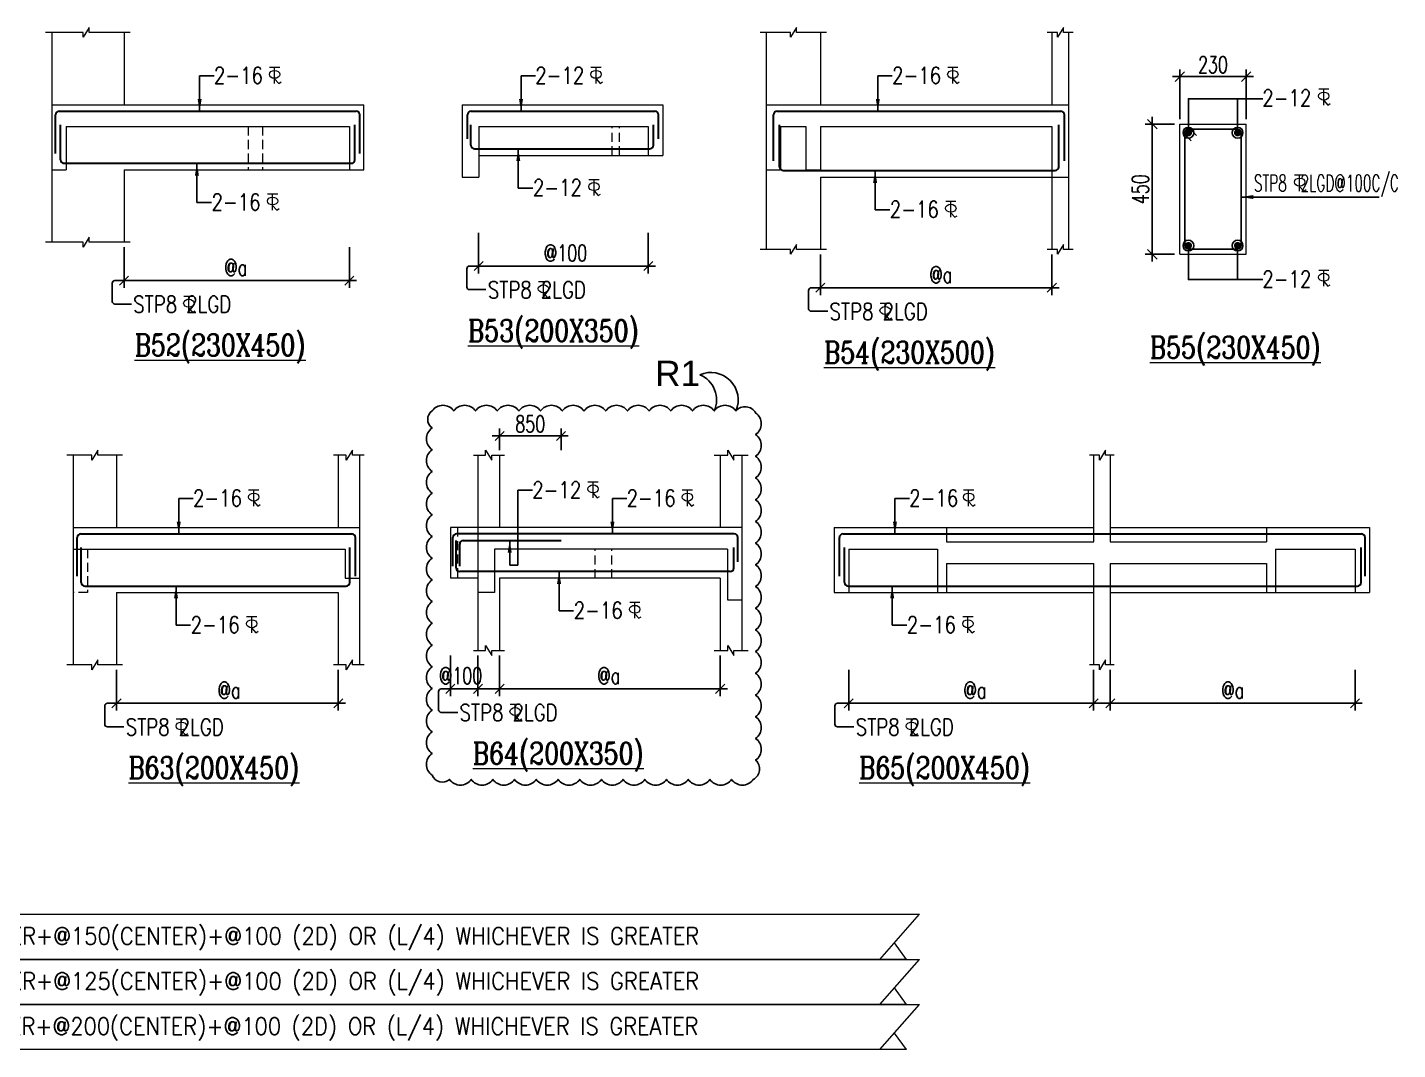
# Model space of a CAD drawing. Header units: millimetres. Extents: x 1255966 to 1543449, y 318653 to 465396.
# Drawn here: x 1524150 to 1543094, y 325038 to 339167 of the extents above; entities that cross this region are included whole.
import ezdxf

# ---------------------------------------------------------------- set-up
doc = ezdxf.new("R2010")
doc.units = ezdxf.units.MM
doc.header["$LTSCALE"] = 500
doc.header["$MEASUREMENT"] = 0
doc.header["$PDMODE"] = 34
doc.linetypes.add('HIDDEN', pattern=[0.375, 0.25, -0.125])
doc.layers.get('Defpoints').update_dxf_attribs({"lineweight": 0})
for name, color, linetype, lineweight in [('BEAM ELE', 2, 'Continuous', 15), ('CALL', 1, 'Continuous', 18), ('DIM', 1, 'Continuous', 20), ('TAXT', 3, 'Continuous', 15), ('TEXT', 7, 'Continuous', 13), ('TEXT2', 3, 'Continuous', 15), ('TOWER AREA BEAM..', 3, 'Continuous', 20)]:
    doc.layers.add(name, color=color, linetype=linetype, lineweight=lineweight)
for name, color, linetype in [('CLOUD', 95, 'Continuous'), ('D', 10, 'Continuous'), ('DIM-ST', 1, 'Continuous'), ('ST', 3, 'Continuous'), ('ST DIM.', 1, 'Continuous'), ('STEEL', 1, 'Continuous')]:
    doc.layers.add(name, color=color, linetype=linetype)
doc.styles.add('2MM', font='romans.shx', dxfattribs={"width": 0.7})
doc.styles.add('3mm', font='arial.ttf')
doc.styles.add('BHTESHT$0$HSCC2', font='romanc.shx')
doc.styles.add('haider', font='romans.shx')
doc.styles.add('S-T', font='romans.shx')
doc.dimstyles.new('SHUIB MOD.', dxfattribs={"dimtxt": 230, "dimasz": 130, "dimexe": 100, "dimexo": 70, "dimgap": 50, "dimtad": 2, "dimdec": 0, "dimzin": 4, "dimdsep": 46, "dimtxsty": '2MM', "dimblk": 'OBLIQUE', "dimcen": 0.09, "dimdle": 100, "dimclrd": 1, "dimclre": 1, "dimclrt": 3, "dimadec": 0, "dimazin": 0, "dimtfac": 1, "dimtdec": 0, "dimtix": 1, "dimtmove": 2, "dimatfit": 3, "dimfxl": 100, "dimtolj": 1, "dimlwd": -1, "dimarcsym": 0})

# ---------------------------------------------------------------- blocks, each defined once
blk = doc.blocks.new('_Oblique')
at = {"color": 0, "linetype": 'ByBlock', "lineweight": -2}
blk.add_line((-0.5, -0.5), (0.5, 0.5), dxfattribs=at)
blk = doc.blocks.new('A$C76682FD6')
at = {"layer": 'TEXT', "color": 3, "ltscale": 0.2}
for p, q in [((143, 219, -1), (2, 219, -1)), ((72, 0, -1), (72, 219, -1)), ((72, 63, -1), (128, 0, -1)), ((128, 0, -1), (162, 21))]:
    blk.add_line(p, q, dxfattribs=at)
blk.add_ellipse((72, 124, -1), major_axis=(72.3, 0), ratio=0.753223, dxfattribs=at)
blk = doc.blocks.new('*D267')
at = {"layer": 'Defpoints', "color": 0, "ltscale": 100, "transparency": 16777216}
for p in [(1535114, 336099, 6), (1538314, 336099, 6), (1538314, 335568)]:
    blk.add_point(p, dxfattribs=at)
at = {"layer": 'ST DIM.', "color": 1, "lineweight": -2, "ltscale": 100, "transparency": 16777216}
for p, q in [((1535114, 336029), (1535114, 335468)), ((1538314, 336029), (1538314, 335468))]:
    blk.add_line(p, q, dxfattribs=at)
at = {"layer": 'ST DIM.', "color": 1, "ltscale": 100, "transparency": 16777216}
blk.add_line((1535014, 335568), (1538414, 335568), dxfattribs=at)
at = {"layer": 'ST DIM.', "color": 1, "ltscale": 100, "transparency": 16777216, "xscale": 125, "yscale": 125, "zscale": 125, "rotation": 180}
blk.add_blockref('_Oblique', (1535114, 335568), dxfattribs=at)
at = {"layer": 'ST DIM.', "color": 1, "ltscale": 100, "transparency": 16777216, "xscale": 125, "yscale": 125, "zscale": 125}
blk.add_blockref('_Oblique', (1538314, 335568), dxfattribs=at)
at = {"layer": 'ST DIM.', "color": 3, "ltscale": 100, "transparency": 16777216, "insert": (1536779, 335749), "char_height": 230, "attachment_point": 5, "style": '2MM'}
blk.add_mtext('\\A1;@a', dxfattribs=at)
blk = doc.blocks.new('*D272')
at = {"layer": 'Defpoints', "color": 0, "ltscale": 100, "transparency": 16777216}
for p in [(1525486, 336199, 6), (1528601, 336199, 6), (1528601, 335668)]:
    blk.add_point(p, dxfattribs=at)
at = {"layer": 'ST DIM.', "color": 1, "lineweight": -2, "ltscale": 100, "transparency": 16777216}
for p, q in [((1525486, 336129), (1525486, 335568)), ((1528601, 336129), (1528601, 335568))]:
    blk.add_line(p, q, dxfattribs=at)
at = {"layer": 'ST DIM.', "color": 1, "ltscale": 100, "transparency": 16777216}
blk.add_line((1525386, 335668), (1528701, 335668), dxfattribs=at)
at = {"layer": 'ST DIM.', "color": 1, "ltscale": 100, "transparency": 16777216, "xscale": 125, "yscale": 125, "zscale": 125, "rotation": 180}
blk.add_blockref('_Oblique', (1525486, 335668), dxfattribs=at)
at = {"layer": 'ST DIM.', "color": 1, "ltscale": 100, "transparency": 16777216, "xscale": 125, "yscale": 125, "zscale": 125}
blk.add_blockref('_Oblique', (1528601, 335668), dxfattribs=at)
at = {"layer": 'ST DIM.', "color": 3, "ltscale": 100, "transparency": 16777216, "insert": (1527030, 335849), "char_height": 230, "attachment_point": 5, "style": '2MM'}
blk.add_mtext('\\A1;@a', dxfattribs=at)
blk = doc.blocks.new('*D280')
at = {"layer": 'Defpoints', "color": 0, "ltscale": 100, "transparency": 16777216}
for p in [(1525382, 330356, 6), (1528447, 330356, 6), (1528447, 329825)]:
    blk.add_point(p, dxfattribs=at)
at = {"layer": 'ST DIM.', "color": 1, "lineweight": -2, "ltscale": 100, "transparency": 16777216}
for p, q in [((1525382, 330286), (1525382, 329725)), ((1528447, 330286), (1528447, 329725))]:
    blk.add_line(p, q, dxfattribs=at)
at = {"layer": 'ST DIM.', "color": 1, "ltscale": 100, "transparency": 16777216}
blk.add_line((1525282, 329825), (1528547, 329825), dxfattribs=at)
at = {"layer": 'ST DIM.', "color": 1, "ltscale": 100, "transparency": 16777216, "xscale": 125, "yscale": 125, "zscale": 125, "rotation": 180}
blk.add_blockref('_Oblique', (1525382, 329825), dxfattribs=at)
at = {"layer": 'ST DIM.', "color": 1, "ltscale": 100, "transparency": 16777216, "xscale": 125, "yscale": 125, "zscale": 125}
blk.add_blockref('_Oblique', (1528447, 329825), dxfattribs=at)
at = {"layer": 'ST DIM.', "color": 3, "ltscale": 100, "transparency": 16777216, "insert": (1526938, 330006), "char_height": 230, "attachment_point": 5, "style": '2MM'}
blk.add_mtext('\\A1;@a', dxfattribs=at)
blk = doc.blocks.new('*D281')
at = {"layer": 'Defpoints', "color": 0, "ltscale": 100, "transparency": 16777216}
for p in [(1530678, 330556, 6), (1533728, 330556, 6), (1530678, 330025)]:
    blk.add_point(p, dxfattribs=at)
at = {"layer": 'ST DIM.', "color": 1, "lineweight": -2, "ltscale": 100, "transparency": 16777216}
for p, q in [((1530678, 330486), (1530678, 329925)), ((1533728, 330486), (1533728, 329925))]:
    blk.add_line(p, q, dxfattribs=at)
at = {"layer": 'ST DIM.', "color": 1, "ltscale": 100, "transparency": 16777216}
blk.add_line((1533828, 330025), (1530578, 330025), dxfattribs=at)
at = {"layer": 'ST DIM.', "color": 1, "ltscale": 100, "transparency": 16777216, "xscale": 125, "yscale": 125, "zscale": 125, "rotation": 180}
blk.add_blockref('_Oblique', (1530678, 330025), dxfattribs=at)
at = {"layer": 'ST DIM.', "color": 1, "ltscale": 100, "transparency": 16777216, "xscale": 125, "yscale": 125, "zscale": 125}
blk.add_blockref('_Oblique', (1533728, 330025), dxfattribs=at)
at = {"layer": 'ST DIM.', "color": 3, "ltscale": 100, "transparency": 16777216, "insert": (1532188, 330206), "char_height": 230, "attachment_point": 5, "style": '2MM'}
blk.add_mtext('\\A1;@a', dxfattribs=at)
blk = doc.blocks.new('*D282')
at = {"layer": 'Defpoints', "color": 0, "ltscale": 100, "transparency": 16777216}
for p in [(1535506, 330356, 6), (1538891, 330356, 6), (1538891, 329825)]:
    blk.add_point(p, dxfattribs=at)
at = {"layer": 'ST DIM.', "color": 1, "lineweight": -2, "ltscale": 100, "transparency": 16777216}
for p, q in [((1535506, 330286), (1535506, 329725)), ((1538891, 330286), (1538891, 329725))]:
    blk.add_line(p, q, dxfattribs=at)
at = {"layer": 'ST DIM.', "color": 1, "ltscale": 100, "transparency": 16777216}
blk.add_line((1535406, 329825), (1538991, 329825), dxfattribs=at)
at = {"layer": 'ST DIM.', "color": 1, "ltscale": 100, "transparency": 16777216, "xscale": 125, "yscale": 125, "zscale": 125, "rotation": 180}
blk.add_blockref('_Oblique', (1535506, 329825), dxfattribs=at)
at = {"layer": 'ST DIM.', "color": 1, "ltscale": 100, "transparency": 16777216, "xscale": 125, "yscale": 125, "zscale": 125}
blk.add_blockref('_Oblique', (1538891, 329825), dxfattribs=at)
at = {"layer": 'ST DIM.', "color": 3, "ltscale": 100, "transparency": 16777216, "insert": (1537250, 330006), "char_height": 230, "attachment_point": 5, "style": '2MM'}
blk.add_mtext('\\A1;@a', dxfattribs=at)
blk = doc.blocks.new('*D283')
at = {"layer": 'Defpoints', "color": 0, "ltscale": 100, "transparency": 16777216}
for p in [(1539121, 330356, 6), (1542506, 330356, 6), (1542506, 329825)]:
    blk.add_point(p, dxfattribs=at)
at = {"layer": 'ST DIM.', "color": 1, "lineweight": -2, "ltscale": 100, "transparency": 16777216}
for p, q in [((1539121, 330286), (1539121, 329725)), ((1542506, 330286), (1542506, 329725))]:
    blk.add_line(p, q, dxfattribs=at)
at = {"layer": 'ST DIM.', "color": 1, "ltscale": 100, "transparency": 16777216}
blk.add_line((1539021, 329825), (1542606, 329825), dxfattribs=at)
at = {"layer": 'ST DIM.', "color": 1, "ltscale": 100, "transparency": 16777216, "xscale": 125, "yscale": 125, "zscale": 125, "rotation": 180}
blk.add_blockref('_Oblique', (1539121, 329825), dxfattribs=at)
at = {"layer": 'ST DIM.', "color": 1, "ltscale": 100, "transparency": 16777216, "xscale": 125, "yscale": 125, "zscale": 125}
blk.add_blockref('_Oblique', (1542506, 329825), dxfattribs=at)
at = {"layer": 'ST DIM.', "color": 3, "ltscale": 100, "transparency": 16777216, "insert": (1540815, 330006), "char_height": 230, "attachment_point": 5, "style": '2MM'}
blk.add_mtext('\\A1;@a', dxfattribs=at)
blk = doc.blocks.new('*D293')
at = {"layer": 'Defpoints', "color": 0, "ltscale": 100, "transparency": 16777216}
for p in [(1530389, 336399, 6), (1532734, 336399, 6), (1532734, 335868)]:
    blk.add_point(p, dxfattribs=at)
at = {"layer": 'ST DIM.', "color": 1, "lineweight": -2, "ltscale": 100, "transparency": 16777216}
for p, q in [((1530389, 336329), (1530389, 335768)), ((1532734, 336329), (1532734, 335768))]:
    blk.add_line(p, q, dxfattribs=at)
at = {"layer": 'ST DIM.', "color": 1, "ltscale": 100, "transparency": 16777216}
blk.add_line((1530289, 335868), (1532834, 335868), dxfattribs=at)
at = {"layer": 'ST DIM.', "color": 1, "ltscale": 100, "transparency": 16777216, "xscale": 125, "yscale": 125, "zscale": 125, "rotation": 180}
blk.add_blockref('_Oblique', (1530389, 335868), dxfattribs=at)
at = {"layer": 'ST DIM.', "color": 1, "ltscale": 100, "transparency": 16777216, "xscale": 125, "yscale": 125, "zscale": 125}
blk.add_blockref('_Oblique', (1532734, 335868), dxfattribs=at)
at = {"layer": 'ST DIM.', "color": 3, "ltscale": 100, "transparency": 16777216, "insert": (1531589, 336049), "char_height": 230, "attachment_point": 5, "style": '2MM'}
blk.add_mtext('\\A1;@100', dxfattribs=at)
blk = doc.blocks.new('*D294')
at = {"layer": 'Defpoints', "color": 0, "ltscale": 100, "transparency": 16777216}
for p in [(1540082, 338487), (1540082, 337831, 0), (1541002, 337831, 0)]:
    blk.add_point(p, dxfattribs=at)
at = {"layer": 'DIM-ST', "color": 1, "lineweight": -2, "ltscale": 100, "transparency": 16777216}
for p, q in [((1540082, 337901), (1540082, 338587)), ((1541002, 337901), (1541002, 338587))]:
    blk.add_line(p, q, dxfattribs=at)
at = {"layer": 'DIM-ST', "color": 1, "ltscale": 100, "transparency": 16777216}
blk.add_line((1541102, 338487), (1539982, 338487), dxfattribs=at)
at = {"layer": 'DIM-ST', "color": 1, "ltscale": 100, "transparency": 16777216, "xscale": 130, "yscale": 130, "zscale": 130, "rotation": 180}
blk.add_blockref('_Oblique', (1540082, 338487), dxfattribs=at)
at = {"layer": 'DIM-ST', "color": 1, "ltscale": 100, "transparency": 16777216, "xscale": 130, "yscale": 130, "zscale": 130}
blk.add_blockref('_Oblique', (1541002, 338487), dxfattribs=at)
at = {"layer": 'DIM-ST', "color": 3, "ltscale": 100, "transparency": 16777216, "insert": (1540542, 338652), "char_height": 230, "attachment_point": 5, "style": '2MM'}
blk.add_mtext('\\A1;230', dxfattribs=at)
blk = doc.blocks.new('*D295')
at = {"layer": 'Defpoints', "color": 0, "ltscale": 100, "transparency": 16777216}
for p in [(1540082, 337831, 0), (1539703, 336031), (1540082, 336031, 0)]:
    blk.add_point(p, dxfattribs=at)
at = {"layer": 'DIM-ST', "color": 1, "lineweight": -2, "ltscale": 100, "transparency": 16777216}
for p, q in [((1540012, 337831), (1539603, 337831)), ((1540012, 336031), (1539603, 336031))]:
    blk.add_line(p, q, dxfattribs=at)
at = {"layer": 'DIM-ST', "color": 1, "ltscale": 100, "transparency": 16777216}
blk.add_line((1539703, 337931), (1539703, 335931), dxfattribs=at)
at = {"layer": 'DIM-ST', "color": 1, "ltscale": 100, "transparency": 16777216, "xscale": 130, "yscale": 130, "zscale": 130}
for p, rotation in [((1539703, 337831), 90), ((1539703, 336031), 270)]:
    blk.add_blockref('_Oblique', p, dxfattribs=dict(at, rotation=rotation))
at = {"layer": 'DIM-ST', "color": 3, "ltscale": 100, "transparency": 16777216, "insert": (1539538, 336931), "char_height": 230, "attachment_point": 5, "rotation": 90, "style": '2MM'}
blk.add_mtext('\\A1;450', dxfattribs=at)
blk = doc.blocks.new('*D546')
at = {"layer": 'Defpoints', "color": 0, "ltscale": 100, "transparency": 16777216}
for p in [(1529998, 330556, 6), (1530378, 330556, 6), (1529998, 330025)]:
    blk.add_point(p, dxfattribs=at)
at = {"layer": 'ST DIM.', "color": 1, "lineweight": -2, "ltscale": 100, "transparency": 16777216}
for p, q in [((1529998, 330486), (1529998, 329925)), ((1530378, 330486), (1530378, 329925))]:
    blk.add_line(p, q, dxfattribs=at)
at = {"layer": 'ST DIM.', "color": 1, "ltscale": 100, "transparency": 16777216}
blk.add_line((1530478, 330025), (1529898, 330025), dxfattribs=at)
at = {"layer": 'ST DIM.', "color": 1, "ltscale": 100, "transparency": 16777216, "xscale": 125, "yscale": 125, "zscale": 125, "rotation": 180}
blk.add_blockref('_Oblique', (1529998, 330025), dxfattribs=at)
at = {"layer": 'ST DIM.', "color": 1, "ltscale": 100, "transparency": 16777216, "xscale": 125, "yscale": 125, "zscale": 125}
blk.add_blockref('_Oblique', (1530378, 330025), dxfattribs=at)
at = {"layer": 'ST DIM.', "color": 3, "ltscale": 100, "transparency": 16777216, "insert": (1530139, 330206), "char_height": 230, "attachment_point": 5, "style": '2MM'}
blk.add_mtext('\\A1;@100', dxfattribs=at)
blk = doc.blocks.new('*D547')
at = {"layer": 'Defpoints', "color": 0, "ltscale": 100, "transparency": 16777216}
for p in [(1531528, 333521), (1530678, 333256), (1531528, 333256)]:
    blk.add_point(p, dxfattribs=at)
at = {"layer": 'ST DIM.', "color": 1, "lineweight": -2, "ltscale": 100, "transparency": 16777216}
for p, q in [((1530678, 333326), (1530678, 333621)), ((1531528, 333326), (1531528, 333621))]:
    blk.add_line(p, q, dxfattribs=at)
at = {"layer": 'ST DIM.', "color": 1, "ltscale": 100, "transparency": 16777216}
blk.add_line((1530578, 333521), (1531628, 333521), dxfattribs=at)
at = {"layer": 'ST DIM.', "color": 1, "ltscale": 100, "transparency": 16777216, "xscale": 125, "yscale": 125, "zscale": 125, "rotation": 180}
blk.add_blockref('_Oblique', (1530678, 333521), dxfattribs=at)
at = {"layer": 'ST DIM.', "color": 1, "ltscale": 100, "transparency": 16777216, "xscale": 125, "yscale": 125, "zscale": 125}
blk.add_blockref('_Oblique', (1531528, 333521), dxfattribs=at)
at = {"layer": 'ST DIM.', "color": 3, "ltscale": 100, "transparency": 16777216, "insert": (1531103, 333686), "char_height": 230, "attachment_point": 5, "style": '2MM'}
blk.add_mtext('\\A1;850', dxfattribs=at)

msp = doc.modelspace()

# ---------------------------------------------------------------- linework, layer by layer
at = {"layer": 'BEAM ELE', "color": 3}
for points, elevation in [([(1525569, 339098.8), (1525003.9, 339098.8), (1525003.9, 339167.4), (1524919.3, 339030.8), (1524919.3, 339098.8), (1524400.8, 339098.8)], 1738721.7), ([(1535197.5, 339098.8), (1534785.8, 339098.8), (1534785.8, 339167.4), (1534701.2, 339030.8), (1534701.2, 339098.8), (1534279.3, 339098.8)], 1738721.7), ([(1538607, 339098.8), (1538475.1, 339098.8), (1538475.1, 339167.4), (1538390.5, 339030.8), (1538390.5, 339098.8), (1538248.2, 339098.8)], 1738721.7), ([(1525569, 336198.8), (1525003.9, 336198.8), (1525003.9, 336267.4), (1524919.3, 336130.8), (1524919.3, 336198.8), (1524400.8, 336198.8)], 1738721.7), ([(1535197.5, 336098.8), (1534785.8, 336098.8), (1534785.8, 336167.4), (1534701.2, 336030.8), (1534701.2, 336098.8), (1534279.3, 336098.8)], 1738721.7), ([(1538607, 336098.8), (1538475.1, 336098.8), (1538475.1, 336167.4), (1538390.5, 336030.8), (1538390.5, 336098.8), (1538248.2, 336098.8)], 1738721.7), ([(1525465.3, 333255.6), (1525123.4, 333255.6), (1525123.4, 333324.2), (1525038.9, 333187.6), (1525038.9, 333255.6), (1524697.1, 333255.6)], 2208709.2), ([(1528804.9, 333255.6), (1528642.9, 333255.6), (1528642.9, 333324.2), (1528558.4, 333187.6), (1528558.4, 333255.6), (1528381, 333255.6)], 2208709.2), ([(1530315.6, 333255.6), (1530485.4, 333255.6), (1530485.4, 333324.2), (1530570, 333187.6), (1530570, 333255.6), (1530744.3, 333255.6)], 2208709.1), ([(1533645.2, 333255.6), (1533831.9, 333255.6), (1533831.9, 333324.2), (1533916.5, 333187.6), (1533916.5, 333255.6), (1534113.4, 333255.6)], 2208709.1), ([(1539176.4, 333255.6), (1539055.3, 333255.6), (1539055.3, 333324.2), (1538970.7, 333187.6), (1538970.7, 333255.6), (1538835, 333255.6)], 2208709.1), ([(1530315.6, 330555.6), (1530485.4, 330555.6), (1530485.4, 330624.2), (1530570, 330487.6), (1530570, 330555.6), (1530744.3, 330555.6)], 2208709.1), ([(1533645.2, 330555.6), (1533831.9, 330555.6), (1533831.9, 330624.2), (1533916.5, 330487.6), (1533916.5, 330555.6), (1534113.4, 330555.6)], 2208709.1), ([(1525465.3, 330355.6), (1525123.4, 330355.6), (1525123.4, 330424.2), (1525038.9, 330287.6), (1525038.9, 330355.6), (1524697.1, 330355.6)], 2208709.2), ([(1528804.9, 330355.6), (1528642.9, 330355.6), (1528642.9, 330424.2), (1528558.4, 330287.6), (1528558.4, 330355.6), (1528381, 330355.6)], 2208709.2), ([(1539176.4, 330355.6), (1539055.3, 330355.6), (1539055.3, 330424.2), (1538970.7, 330287.6), (1538970.7, 330355.6), (1538835, 330355.6)], 2208709.1)]:
    msp.add_lwpolyline(points, dxfattribs=dict(at, elevation=elevation))
at = {"layer": 'CALL', "color": 1, "ltscale": 0.25}
for p, q in [((1516407, 326908.4), (1536486.1, 326908.4)), ((1535935.1, 326285), (1536486.1, 326908.4)), ((1536306.7, 326285), (1536137, 326513.4)), ((1516407, 326285), (1536486.1, 326285)), ((1536306.7, 326285), (1516586.3, 326285)), ((1535935.1, 325661.5), (1536486.1, 326285)), ((1536306.7, 325661.5), (1536137, 325890)), ((1516407, 325661.5), (1536486.1, 325661.5)), ((1536306.7, 325661.5), (1516586.3, 325661.5)), ((1535935.1, 325038.1), (1536486.1, 325661.5)), ((1536306.7, 325038.1), (1536137, 325266.6)), ((1536306.7, 325038.1), (1516586.3, 325038.1))]:
    msp.add_line(p, q, dxfattribs=at)
at = {"layer": 'CLOUD', "color": 1, "ltscale": 10}
msp.add_lwpolyline([(1529745.5, 333865.8, -0.5205671), (1530045.5, 333865.8, -0.5205671), (1530345.5, 333865.8, -0.5205671), (1530645.5, 333865.8, -0.5205671), (1530945.5, 333865.8, -0.5205671), (1531245.5, 333865.8, -0.5205671), (1531545.5, 333865.8, -0.5205671), (1531845.5, 333865.8, -0.5205671), (1532145.5, 333865.8, -0.5205671), (1532445.5, 333865.8, -0.5205671), (1532745.5, 333865.8, -0.5205671), (1533045.5, 333865.8, -0.5205671), (1533345.5, 333865.8, -0.5205671), (1533645.5, 333865.8, -0.5205671), (1533945.5, 333865.8, -0.5205671), (1534218.8, 333839.1, -0.5205671), (1534218.8, 333539.1, -0.5205671), (1534218.8, 333239.1, -0.5205671), (1534218.8, 332939.1, -0.5205671), (1534218.8, 332639.1, -0.5205671), (1534218.8, 332339.1, -0.5205671), (1534218.8, 332039.1, -0.5205671), (1534218.8, 331739.1, -0.5205671), (1534218.8, 331439.1, -0.5205671), (1534218.8, 331139.1, -0.5205671), (1534218.8, 330839.1, -0.5205671), (1534218.8, 330539.1, -0.5205671), (1534218.8, 330239.1, -0.5205671), (1534218.8, 329939.1, -0.5205671), (1534218.8, 329639.1, -0.5205671), (1534218.8, 329339.1, -0.5205671), (1534218.8, 329039.1, -0.5205671), (1534186.4, 328771.5, -0.5205671), (1533886.4, 328771.5, -0.5205671), (1533586.4, 328771.5, -0.5205671), (1533286.4, 328771.5, -0.5205671), (1532986.4, 328771.5, -0.5205671), (1532686.4, 328771.5, -0.5205671), (1532386.4, 328771.5, -0.5205671), (1532086.4, 328771.5, -0.5205671), (1531786.4, 328771.5, -0.5205671), (1531486.4, 328771.5, -0.5205671), (1531186.4, 328771.5, -0.5205671), (1530886.4, 328771.5, -0.5205671), (1530586.4, 328771.5, -0.5205671), (1530286.4, 328771.5, -0.5205671), (1529986.4, 328771.5, -0.5205671), (1529745.5, 328830.5, -0.5205671), (1529745.5, 329130.5, -0.5205671), (1529745.5, 329430.5, -0.5205671), (1529745.5, 329730.5, -0.5205671), (1529745.5, 330030.5, -0.5205671), (1529745.5, 330330.5, -0.5205671), (1529745.5, 330630.5, -0.5205671), (1529745.5, 330930.5, -0.5205671), (1529745.5, 331230.5, -0.5205671), (1529745.5, 331530.5, -0.5205671), (1529745.5, 331830.5, -0.5205671), (1529745.5, 332130.5, -0.5205671), (1529745.5, 332430.5, -0.5205671), (1529745.5, 332730.5, -0.5205671), (1529745.5, 333030.5, -0.5205671), (1529745.5, 333330.5, -0.5205671), (1529745.5, 333630.5, -0.5205671)], format="xyb", close=True, dxfattribs=at)
for centre, radius, start, end in [((1533596.6, 334017.4), 380.4, 336.51447, 113.39855), ((1533302.6, 334019.1), 375.6, 335.89933, 67.63729)]:
    msp.add_arc(centre, radius, start, end, dxfattribs=at)
at = {"layer": 'ST DIM.'}
for points in [[(1540202, 337785.5), (1540202, 338180.3), (1541229.5, 338180.3)], [(1540882, 337785.5), (1540882, 338180.3), (1541229.5, 338180.3)], [(1540202, 336077), (1540202, 335682.2), (1541229.5, 335682.2)], [(1540882, 336077), (1540882, 335682.2), (1541229.5, 335682.2)]]:
    msp.add_lwpolyline(points, dxfattribs=at)
for points, elevation in [([(1530490.5, 335543.1), (1530262.2, 335543.1, -0.4142136), (1530226.4, 335578.9), (1530226.4, 335832.5, -0.4142136), (1530262.2, 335868.3), (1530389.3, 335868.3)], 1137527.6), ([(1525587.2, 335343.1), (1525358.9, 335343.1, -0.4142136), (1525323.1, 335378.9), (1525323.1, 335632.5, -0.4142136), (1525358.9, 335668.3), (1525486, 335668.3)], 1738719), ([(1535215.7, 335243.1), (1534987.4, 335243.1, -0.4142136), (1534951.6, 335278.9), (1534951.6, 335532.5, -0.4142136), (1534987.4, 335568.3), (1535114.5, 335568.3)], 1738719), ([(1530099.5, 329699.9), (1529871.2, 329699.9, -0.4142136), (1529835.4, 329735.7), (1529835.4, 329989.3, -0.4142136), (1529871.2, 330025.1), (1531116.1, 330025.1)], 2208706.4), ([(1525483.5, 329499.9), (1525255.2, 329499.9, -0.4142136), (1525219.4, 329535.7), (1525219.4, 329789.3, -0.4142136), (1525255.2, 329825.1), (1525382.3, 329825.1)], 2208706.4), ([(1535577.3, 329499.9), (1535348.9, 329499.9, -0.4142136), (1535313.2, 329535.7), (1535313.2, 329789.3, -0.4142136), (1535348.9, 329825.1), (1540015.8, 329825.1)], 2208706.4)]:
    msp.add_lwpolyline(points, format="xyb", dxfattribs=dict(at, elevation=elevation))
for centre in [(1540202, 337711.3, 0), (1540882, 337711.3), (1540202, 336151.3, 0), (1540882, 336151.3)]:
    msp.add_circle(centre, 74.3, dxfattribs=at)
at = {"layer": 'STEEL', "color": 4, "lineweight": 30, "ltscale": 10}
for p, q in [((1524590.3, 338008.8, 1738581), (1528695.9, 338008.8, -561086)), ((1530283.3, 338008.8, 1738581), (1532826.6, 338008.8, 456865.6)), ((1534517, 338008.8, 1738581), (1538437.4, 338008.8, -607419.5)), ((1524540.3, 337425.1, 1738535.2), (1524540.3, 337958.8, 1738535.2)), ((1524608.3, 337338.8, 1138743.8), (1524608.3, 337819.8, 1138743.8)), ((1528677.9, 337338.8, 1138743.8), (1528677.9, 337819.8, 1138743.8)), ((1528745.9, 337425.1, 1738535.2), (1528745.9, 337958.8, 1738535.2)), ((1530233.3, 337625.1, 1738535.2), (1530233.3, 337958.8, 1738535.2)), ((1530282.8, 337538.8, 1138743.8), (1530282.8, 337819.8, 1138743.8)), ((1532804.4, 337538.8, 1138743.8), (1532804.4, 337819.8, 1138743.8)), ((1532876.6, 337625.1, 1738535.2), (1532876.6, 337958.8, 1738535.2)), ((1534467, 337325.1, 1738535.2), (1534467, 337958.8, 1738535.2)), ((1534550.6, 337238.8, 1138743.8), (1534550.6, 337819.8, 1138743.8)), ((1538409.1, 337238.8, 1138743.8), (1538409.1, 337819.8, 1138743.8)), ((1538487.2, 337325.1, 1738535.2), (1538487.2, 337958.8, 1738535.2)), ((1530332.8, 337488.8, 1138779.3), (1532754.4, 337488.8, -88211.7)), ((1524658.3, 337288.8, 1138779.3), (1528627.9, 337288.8, -1138779.3)), ((1534600.6, 337188.8, 1138779.3), (1538359.1, 337188.8, -1144310.8)), ((1524837.5, 331581.9, 2208522.7), (1524837.5, 332115.6, 2208522.7)), ((1524887.5, 332165.6, 2208568.4), (1528635.4, 332165.6, -137432.1)), ((1528685.2, 331581.9, 2208522.7), (1528685.2, 332115.6, 2208522.7)), ((1530033, 331720.9, 2208522.7), (1530033, 332115.6, 2208522.7)), ((1533923.1, 332165.6, 2208568.4), (1530082.8, 332165.6, -137432.1)), ((1533973.1, 331781.9, 2208522.6), (1533973.1, 332115.6, 2208522.6)), ((1535376.2, 331581.9, 2208522.6), (1535376.2, 332115.6, 2208522.6)), ((1535426.2, 332165.6, 2208568.4), (1542595.3, 332165.6, -137432.1)), ((1542645.1, 331581.9, 2208522.6), (1542645.1, 332115.6, 2208522.6)), ((1524893.2, 331495.6, 1608731.2), (1524893.2, 331976.6, 1608731.2)), ((1528607.1, 331495.6, 1608731.2), (1528607.1, 331976.6, 1608731.2)), ((1530078.4, 331695.6, 1608731.2), (1530078.4, 332075.9, 1608731.2)), ((1530126.5, 331720.9, 2208522.7), (1530126.5, 332025.6, 2046487.2)), ((1530176.5, 332075.6, -112359.1), (1531528.3, 332075.6, -177802.9)), ((1533917.3, 331695.6, 1608731.2), (1533917.3, 331976.6, 1608731.2)), ((1535448.5, 331495.6, 1608731.2), (1535448.5, 331976.6, 1608731.2)), ((1542589.4, 331495.6, 1608731.2), (1542589.4, 331976.6, 1608731.2)), ((1533867.3, 331645.6, 1608766.7), (1530128.4, 331645.6, 1608731.2)), ((1524943.2, 331445.6, 1608766.8), (1528557.1, 331445.6, -674323.4)), ((1535498.5, 331445.6, 1608766.7), (1542539.4, 331445.6, -674323.4))]:
    msp.add_line(p, q, dxfattribs=at)
at = {"layer": 'STEEL', "color": 6, "ltscale": 10, "elevation": 0}
msp.add_lwpolyline([(1540312.1, 337674.7), (1540238.3, 337748.5, 0.4142136), (1540165.4, 337748.5), (1540165.4, 337748.5, 0.4142136), (1540165.4, 337675.6), (1540239.2, 337601.8)], format="xyb", dxfattribs=at)
at = {"layer": 'STEEL', "color": 6, "ltscale": 10}
msp.add_lwpolyline([(1540202, 337761.3), (1540882, 337761.3, -0.4142136), (1540932, 337711.3), (1540932, 336151.3, -0.4142136), (1540882, 336101.3), (1540202, 336101.3, -0.4142136), (1540152, 336151.3), (1540152, 337711.3, -0.4142136)], format="xyb", close=True, dxfattribs=at)
at = {"layer": 'STEEL', "color": 7, "const_width": 50}
for points in [[(1540177, 337711.3, 1), (1540227, 337711.3, 1)], [(1540907, 337711.3, -1), (1540857, 337711.3, -1)], [(1540177, 336151.3, -1), (1540227, 336151.3, -1)], [(1540907, 336151.3, 1), (1540857, 336151.3, 1)]]:
    msp.add_lwpolyline(points, format="xyb", close=True, dxfattribs=at)
at = {"layer": 'STEEL', "color": 4, "lineweight": 30, "ltscale": 10}
for centre, start, end in [((1524590.3, 337958.8, 1738535.2), 90, 180), ((1528695.9, 337958.8, 1738535.2), 0, 90), ((1530283.3, 337958.8, 1738535.2), 90, 180), ((1532826.6, 337958.8, 1738535.2), 0, 90), ((1534517, 337958.8, 1738535.2), 90, 180), ((1538437.2, 337958.8, 1738535.2), 0, 90), ((1530332.8, 337538.8, 1138743.8), 180, 270), ((1532754.4, 337538.8, 1138743.8), 270, 0), ((1524658.3, 337338.8, 1138743.8), 180, 270), ((1528627.9, 337338.8, 1138743.8), 270, 0), ((1534600.6, 337238.8, 1138743.8), 180, 270), ((1538359.1, 337238.8, 1138743.8), 270, 0), ((1524887.5, 332115.6, 2208522.7), 90, 180), ((1528635.2, 332115.6, 2208522.7), 0, 90), ((1530083, 332115.6, 2208522.7), 90, 180), ((1533923.1, 332115.6, 2208522.6), 0, 90), ((1535426.2, 332115.6, 2208522.6), 90, 180), ((1542595.1, 332115.6, 2208522.6), 0, 90), ((1530176.5, 332025.6, 2046487.2), 90, 180), ((1530128.4, 331695.6, 1608731.2), 180, 270), ((1533867.3, 331695.6, 1608731.2), 270, 0), ((1524943.2, 331495.6, 1608731.2), 180, 270), ((1528557.1, 331495.6, 1608731.2), 270, 0), ((1535498.5, 331495.6, 1608731.2), 180, 270), ((1542539.4, 331495.6, 1608731.2), 270, 0)]:
    msp.add_arc(centre, 50, start, end, dxfattribs=at)
at = {"layer": 'TOWER AREA BEAM..'}
for p, q in [((1524486, 339098.8, 1738721.7), (1524486, 338098.8, 1738721.7)), ((1525486, 339098.8, 1738721.7), (1525486, 338098.8, 1738721.7)), ((1534364.5, 339098.8, 1738721.7), (1534364.5, 336098.8, 1738721.7)), ((1535114.5, 339098.8, 1738721.7), (1535114.5, 338098.8, 1738721.7)), ((1538314.3, 339098.8, 1738721.7), (1538314.3, 338098.8, 1738721.7)), ((1538544.3, 339098.8, 1738721.7), (1538544.3, 338098.8, 1738721.7)), ((1524486, 338098.8, 1738721.7), (1524486, 337198.8, 1738721.7)), ((1524486, 338098.8, 1738721.7), (1528801, 338098.8, 1738721.7)), ((1528801, 337198.8, 1738721.7), (1528801, 338098.8, 1738721.7)), ((1530159.3, 338098.8, 1738721.7), (1530159.3, 337098.8, 1738721.7)), ((1530159.3, 338098.8, 1738721.7), (1532934.3, 338098.8, 1738721.7)), ((1532934.3, 338098.8, 1738721.7), (1532934.3, 337398.8, 1738721.7)), ((1534364.5, 338098.8, 1738721.7), (1538544.3, 338098.8, 1738721.7)), ((1538544.3, 338098.8, 1738721.7), (1538544.3, 336098.8, 1738721.7)), ((1524686, 337798.8, 1738721.7), (1524686, 337198.8, 1738721.7)), ((1524686, 337798.8, 1738721.7), (1528601, 337798.8, 1738721.7)), ((1528601, 337798.8, 1738721.7), (1528601, 337198.8, 1738721.7)), ((1530389.3, 337798.8, 1738721.7), (1530389.3, 337098.8, 1738721.7)), ((1530389.3, 337798.8, 1738721.7), (1532734.3, 337798.8, 1738721.7)), ((1532734.3, 337798.8, 1738721.7), (1532734.3, 337398.8, 1738721.7)), ((1534564.5, 337798.8, 1738721.7), (1534564.5, 337198.8, 1738721.7)), ((1534564.5, 337798.8, 1738721.7), (1534914.5, 337798.8, 1738721.7)), ((1534914.5, 337798.8, 1738721.7), (1534914.5, 337198.8, 1738721.7)), ((1535114.5, 337798.8, 1738721.7), (1535114.5, 337198.8, 1738721.7)), ((1535114.5, 337798.8, 1738721.7), (1538314.3, 337798.8, 1738721.7)), ((1538314.3, 337798.8, 1738721.7), (1538314.3, 336098.8, 1738721.7)), ((1530389.3, 337398.8, 1738721.7), (1532934.3, 337398.8, 1738721.7)), ((1524486, 337198.8, 1738721.7), (1524686, 337198.8, 1738721.7)), ((1524486, 337198.8, 1738721.7), (1524486, 336198.8, 1738721.7)), ((1525486, 337198.8, 1738721.7), (1528801, 337198.8, 1738721.7)), ((1525486, 337198.8, 1738721.7), (1525486, 336198.8, 1738721.7)), ((1530159.3, 337098.8, 1738721.7), (1530389.3, 337098.8, 1738721.7)), ((1534364.5, 337198.8, 1738721.7), (1534564.5, 337198.8, 1738721.7)), ((1534914.5, 337198.8, 1738721.7), (1535114.5, 337198.8, 1738721.7)), ((1535114.5, 337098.8, 1738721.7), (1535114.5, 336098.8, 1738721.7)), ((1535114.5, 337098.8, 1738721.7), (1538544.3, 337098.8, 1738721.7)), ((1524782.3, 333255.6, 2208709.2), (1524782.3, 330355.6, 2208709.2)), ((1525382.3, 333255.6, 2208709.2), (1525382.3, 332255.6, 2208709.2)), ((1528447.1, 333255.6, 2208709.2), (1528447.1, 332255.6, 2208709.2)), ((1528742.3, 333255.6, 2208709.2), (1528742.3, 332255.6, 2208709.2)), ((1530378.3, 333255.6, 2208709.2), (1530378.3, 332255.6, 2208709.2)), ((1530678.3, 333255.6, 2208709.1), (1530678.3, 332255.6, 2208709.1)), ((1533728.3, 333255.6, 2208709.1), (1533728.3, 332255.6, 2208709.1)), ((1534028.3, 333255.6, 2208709.1), (1534028.3, 330555.6, 2208709.1)), ((1538891.3, 333255.6, 2208709.1), (1538891.3, 332255.6, 2208709.1)), ((1539121.3, 333255.6, 2208709.1), (1539121.3, 332255.6, 2208709.1)), ((1524782.3, 332255.6, 2208709.2), (1528742.3, 332255.6, 2208709.2)), ((1528742.3, 332255.6, 2208709.2), (1528742.3, 330355.6, 2208709.2)), ((1534028.3, 332255.6, 2208709.1), (1529998.3, 332255.6, 2208709.1)), ((1529998.3, 332255.6, 2208709.2), (1529998.3, 331555.6, 2208709.2)), ((1530378.3, 332255.6, 2208709.2), (1530378.3, 330555.6, 2208709.2)), ((1535306.3, 332255.6, 2208709.1), (1538891.3, 332255.6, 2208709.1)), ((1535306.3, 332255.6, 2208709.1), (1535306.3, 331355.6, 2208709.1)), ((1536856.3, 332255.6, 2208709.1), (1536856.3, 332055.6, 2208709.1)), ((1538891.3, 332255.6, 2208709.1), (1538891.3, 332055.6, 2208709.1)), ((1539121.3, 332255.6, 2208709.1), (1539121.3, 332055.6, 2208709.1)), ((1539121.3, 332255.6, 2208709.1), (1542706.3, 332255.6, 2208709.1)), ((1541281.3, 332255.6, 2208709.1), (1541281.3, 332055.6, 2208709.1)), ((1542706.3, 332255.6, 2208709.1), (1542706.3, 331355.6, 2208709.1)), ((1524782.3, 331955.6, 2208709.2), (1528542.3, 331955.6, 2208709.2)), ((1528542.3, 331955.6, 2208709.2), (1528542.3, 331555.6, 2208709.2)), ((1530608.3, 331955.6, 6768801.8), (1530608.3, 331355.6, 6768801.8)), ((1533828.3, 331955.6, 2208709.1), (1530608.3, 331955.6, 2208709.1)), ((1533828.3, 331955.6, 2208709.1), (1533828.3, 331255.6, 2208709.1)), ((1535506.3, 331955.6, 2208709.1), (1535506.3, 331355.6, 2208709.1)), ((1535506.3, 331955.6, 2208709.1), (1536731.3, 331955.6, 2208709.1)), ((1536731.3, 331955.6, 2208709.1), (1536731.3, 331355.6, 2208709.1)), ((1536856.3, 332055.6, 2208709.1), (1538894.1, 332055.6, 2208709.1)), ((1539121.3, 332055.6, 2208709.1), (1541281.3, 332055.6, 2208709.1)), ((1541406.3, 331955.6, 2208709.1), (1541406.3, 331355.6, 2208709.1)), ((1541406.3, 331955.6, 2208709.1), (1542506.3, 331955.6, 2208709.1)), ((1542506.3, 331955.6, 2208709.1), (1542506.3, 331355.6, 2208709.1)), ((1536856.3, 331755.6, 2208709.1), (1538894.1, 331755.6, 2208709.1)), ((1536856.3, 331755.6, 2208709.1), (1536856.3, 331355.6, 2208709.1)), ((1538891.3, 331755.6, 2208709.1), (1538891.3, 330355.6, 2208709.1)), ((1539121.3, 331755.6, 2208709.1), (1539121.3, 330355.6, 2208709.1)), ((1539121.3, 331755.6, 2208709.1), (1541281.3, 331755.6, 2208709.1)), ((1541281.3, 331755.6, 2208709.1), (1541281.3, 331355.6, 2208709.1)), ((1528542.3, 331555.6, 2208709.2), (1528742.3, 331555.6, 2208709.2)), ((1530378.3, 331555.6, 2208709.1), (1529998.3, 331555.6, 2208709.1)), ((1530678.3, 331555.6, 2208709.1), (1530678.3, 330555.6, 2208709.1)), ((1533728.3, 331555.6, 2208709.1), (1530678.3, 331555.6, 2208709.1)), ((1533728.3, 331555.6, 2208709.1), (1533728.3, 330555.6, 2208709.1)), ((1525382.3, 331355.6, 2208709.2), (1525382.3, 330355.6, 2208709.2)), ((1525382.3, 331355.6, 2208709.2), (1528447.1, 331355.6, 2208709.2)), ((1528447.1, 331355.6, 2208709.2), (1528447.1, 330355.6, 2208709.2)), ((1530608.3, 331355.6, 6768801.8), (1530378.3, 331355.6, 2208709.2)), ((1535306.3, 331355.6, 2208709.1), (1538891.3, 331355.6, 2208709.1)), ((1539121.3, 331355.6, 2208709.1), (1542706.3, 331355.6, 2208709.1)), ((1533828.3, 331255.6, 2208709.1), (1534028.3, 331255.6, 2208709.1))]:
    msp.add_line(p, q, dxfattribs=at)
at = {"layer": 'TOWER AREA BEAM..', "linetype": 'HIDDEN'}
for p, q in [((1527201, 337798.8, 1738721.7), (1527201, 337198.8, 1738721.7)), ((1527401, 337798.8, 1738721.7), (1527401, 337198.8, 1738721.7)), ((1532234.3, 337398.8, 1738721.7), (1532234.3, 337798.8, 1738721.7)), ((1532334.3, 337398.8, 1738721.7), (1532334.3, 337798.8, 1738721.7)), ((1530098.3, 332255.6, 2208709.2), (1530098.3, 331555.6, 2208709.2)), ((1524982.3, 331955.6, 2208709.2), (1524982.3, 331355.6, 2208709.2)), ((1531998.3, 331555.6, 2208709.1), (1531998.3, 331955.6, 2208709.1)), ((1532228.3, 331555.6, 2208709.1), (1532228.3, 331955.6, 2208709.1)), ((1524982.3, 331355.6, 2208709.2), (1524782.3, 331355.6, 2208709.2))]:
    msp.add_line(p, q, dxfattribs=at)
at = {"layer": 'TOWER AREA BEAM..', "lineweight": 5}
for p, q in [((1540082, 337831.3, 0), (1541002, 337831.3, 0)), ((1541002, 336031.3, 0), (1541002, 337831.3, 0)), ((1540082, 336031.3, 0), (1541002, 336031.3, 0))]:
    msp.add_line(p, q, dxfattribs=at)
at = {"layer": 'TOWER AREA BEAM..', "color": 3, "lineweight": 5}
msp.add_line((1540082, 336031.3, 0), (1540082, 337831.3, 0), dxfattribs=at)

# ---------------------------------------------------------------- block references
at = {"layer": 'DIM', "lineweight": 0}
for p in [(1527496.1, 338394.3, 1716209.8), (1531939.6, 338394.3, 1716209.8), (1536872.9, 338394.3, 1716209.8), (1542001.4, 338094.4, 0.4), (1531911.8, 336843.5, 1138764.2), (1541668.2, 336905.4, 0.6), (1527468.3, 336643.5, 1138764.2), (1536845.1, 336543.5, 1138764.2), (1542001.4, 335590, 0.4), (1531213, 335430.4, 1137528.2), (1526309.7, 335230.4, 1738719.6), (1535938.2, 335130.4, 1738719.6), (1531898.5, 332664.3, 4077810.7), (1527207.1, 332551.1, 2186197.2), (1533202.8, 332551.1, 2186197.2), (1537091.9, 332551.1, 2186197.2), (1532475.3, 331000.3, 1608751.6), (1527179.3, 330800.3, 1608751.7), (1537081.6, 330800.3, 1608751.6), (1530822, 329587.2, 2208707), (1526206, 329387.2, 2208707), (1536299.8, 329387.2, 2208707)]:
    msp.add_blockref('A$C76682FD6', p, dxfattribs=at)

# ---------------------------------------------------------------- texts
at = {"layer": 'CLOUD', "color": 1, "linetype": 'Continuous', "style": '3mm'}
msp.add_text('R1', height=350, dxfattribs=at).set_placement((1532827.1, 334210.3, 0))
at = {"layer": 'ST', "style": 'S-T', "width": 0.9}
for s, p in [('@a-@100 (2D) OR (L/4) WHICHEVER IS GREATER+@150(CENTER)+@100 (2D) OR (L/4) WHICHEVER IS GREATER', (1517045.1, 326490)), ('@b-@100 (2D) OR (L/4) WHICHEVER IS GREATER+@125(CENTER)+@100 (2D) OR (L/4) WHICHEVER IS GREATER', (1517045.1, 325866.6)), ('@c-@100 (2D) OR (L/4) WHICHEVER IS GREATER+@200(CENTER)+@100 (2D) OR (L/4) WHICHEVER IS GREATER', (1517045.1, 325243.1))]:
    msp.add_text(s, height=236.772, dxfattribs=at).set_placement(p)
at = {"layer": 'TAXT', "style": 'BHTESHT$0$HSCC2', "width": 0.8}
for s, p in [('%%UB53(200X350)', (1530240.8, 334826.9, 2313477)), ('%%UB52(230X450)', (1525632.3, 334626.9, 2914668.4)), ('%%UB55(230X450)', (1539669.1, 334595.8, 0.1)), ('%%UB54(230X500)', (1535163.7, 334526.9, 2914668.4)), ('%%UB64(200X350)', (1530308.1, 328983.7, 3384655.8)), ('%%UB63(200X450)', (1525545.8, 328783.7, 3384655.9)), ('%%UB65(200X450)', (1535649.1, 328783.7, 3384655.8))]:
    msp.add_text(s, height=300, dxfattribs=at).set_placement(p)
at = {"layer": 'TEXT2', "color": 3, "style": 'haider'}
for s, width, p in [('2-16', 0.8, (1526728.1, 338389.2, 1716209)), ('2-12', 0.8, (1531171.5, 338389.2, 1716209)), ('2-16', 0.8, (1536104.9, 338389.2, 1716209)), ('2-12', 0.8, (1541224.1, 338078.1, -0.4)), ('2-12', 0.8, (1531139.4, 336838.3, 2936705.1)), ('STP8  2LGD@100C/C', 0.6, (1541107.2, 336900.3, -0.2)), ('2-16', 0.8, (1526695.9, 336638.3, 2936705.1)), ('2-16', 0.8, (1536072.8, 336538.3, 2936705.1)), ('2-12', 0.8, (1541224.1, 335573.7, -0.4)), ('STP8 2LGD', 0.8, (1530516.4, 335425.2, 1137527.4)), ('STP8 2LGD', 0.8, (1525613.1, 335225.2, 1738718.8)), ('STP8 2LGD', 0.8, (1535241.5, 335125.2, 1738718.8)), ('2-12', 0.8, (1531130.5, 332659.1, 4077809.9)), ('2-16', 0.8, (1526439.1, 332546, 2186196.4)), ('2-16', 0.8, (1532434.8, 332546, 2186196.4)), ('2-16', 0.8, (1536341.4, 332546, 2186196.4)), ('2-16', 0.8, (1531702.9, 330995.1, 3406692.5)), ('2-16', 0.8, (1526407, 330795.1, 3406692.5)), ('2-16', 0.8, (1536309.2, 330795.1, 3406692.5)), ('STP8 2LGD', 0.8, (1530125.3, 329582, 2208706.2)), ('STP8 2LGD', 0.8, (1525509.4, 329382, 2208706.2)), ('STP8 2LGD', 0.8, (1535603.1, 329382, 2208706.2))]:
    msp.add_text(s, height=230, dxfattribs=dict(at, width=width)).set_placement(p)

# ---------------------------------------------------------------- dimensions: what is measured, and where the dimension line sits
at = {"layer": 'DIM-ST', "ltscale": 100}
dim = msp.add_linear_dim(base=(1540082, 338486.9, 0), p1=(1541002, 337831.3, 0), p2=(1540082, 337831.3, 0), text='230', dimstyle='SHUIB MOD.', override={"dimlfac": 0.333333}, dxfattribs=at)
dim.commit()
dim.dimension.update_dxf_attribs({"geometry": '*D294', "text_midpoint": (1540542, 338651.9, 0)})
dim = msp.add_linear_dim(base=(1539703.4, 336031.3, 0.1), p1=(1540082, 337831.3, 0), p2=(1540082, 336031.3, 0), angle=90, dimstyle='SHUIB MOD.', override={"dimlfac": 0.25}, dxfattribs=at)
dim.commit()
dim.dimension.update_dxf_attribs({"geometry": '*D295', "text_midpoint": (1539538.4, 336931.3, 0.1)})
at = {"layer": 'ST DIM.', "ltscale": 100}
for base, p1, p2, text, picture, middle in [((1532734.3, 335868.3, 1137524), (1530389.3, 336398.8, 1137530.3), (1532734.3, 336398.8, 1137530.3), '@100', '*D293', (1531588.6, 336048.7, 1137524)), ((1528601, 335668.3, 1738715.4), (1525486, 336198.8, 1738721.7), (1528601, 336198.8, 1738721.7), '@a', '*D272', (1527030.2, 335848.7, 1738715.4)), ((1538314.3, 335568.3, 1738715.4), (1535114.5, 336098.8, 1738721.7), (1538314.3, 336098.8, 1738721.7), '@a', '*D267', (1536779, 335748.7, 1738715.4)), ((1528447.1, 329825.1, 2208702.9), (1525382.3, 330355.6, 2208709.2), (1528447.1, 330355.6, 2208709.2), '@a', '*D280', (1526937.9, 330005.5, 2208702.9)), ((1538891.3, 329825.1, 2208702.8), (1535506.3, 330355.6, 2208709.1), (1538891.3, 330355.6, 2208709.1), '@a', '*D282', (1537250.2, 330005.5, 2208702.8)), ((1542506.3, 329825.1, 2208702.8), (1539121.3, 330355.6, 2208709.1), (1542506.3, 330355.6, 2208709.1), '@a', '*D283', (1540814.9, 330005.5, 2208702.8))]:
    dim = msp.add_linear_dim(base=base, p1=p1, p2=p2, text=text, dimstyle='SHUIB MOD.', override={"dimasz": 125}, dxfattribs=at)
    dim.commit()
    dim.dimension.update_dxf_attribs({"geometry": picture, "text_midpoint": middle, "dimtype": 160})
dim = msp.add_linear_dim(base=(1531528.3, 333521.5, 2208709.1), p1=(1530678.3, 333255.6, 2208709.1), p2=(1531528.3, 333255.6, 2208709.1), dimstyle='SHUIB MOD.', override={"dimasz": 125}, dxfattribs=at)
dim.commit()
dim.dimension.update_dxf_attribs({"geometry": '*D547', "text_midpoint": (1531103.3, 333686.5, 2208709.1)})
for base, p1, p2, text, picture, middle in [((1529998.3, 330025.1, 2208702.9), (1530378.3, 330555.6, 2208709.2), (1529998.3, 330555.6, 2208709.2), '@100', '*D546', (1530138.9, 330205.5, 2208702.9)), ((1530678.3, 330025.1, 2208702.8), (1533728.3, 330555.6, 2208709.1), (1530678.3, 330555.6, 2208709.1), '@a', '*D281', (1532187.5, 330205.5, 2208702.8))]:
    dim = msp.add_linear_dim(base=base, p1=p1, p2=p2, angle=180, text=text, dimstyle='SHUIB MOD.', override={"dimasz": 125}, dxfattribs=at)
    dim.commit()
    dim.dimension.update_dxf_attribs({"geometry": picture, "text_midpoint": middle, "dimtype": 160})

# ---------------------------------------------------------------- leaders
at = {"layer": 'D', "linetype": 'Continuous'}
for points in [[(1526531.4, 338008.8, -2745916.5), (1526531.4, 338498.8, -2745916.5), (1526731.4, 338498.8, -2745916.5)], [(1530974.9, 338008.8, -2745916.5), (1530974.9, 338498.8, -2745916.5), (1531174.8, 338498.8, -2745916.5)], [(1535908.2, 338008.8, -2745916.5), (1535908.2, 338498.8, -2745916.5), (1536108.2, 338498.8, -2745916.5)], [(1530937, 337488.8, -3323361.9), (1530937, 336946, -3323361.9), (1531139, 336946, -3323361.9)], [(1526493.5, 337288.8, -3323361.9), (1526493.5, 336746, -3323361.9), (1526695.6, 336746, -3323361.9)], [(1535870.4, 337188.8, -3323361.9), (1535870.4, 336646, -3323361.9), (1536072.4, 336646, -3323361.9)], [(1540932, 336822.9, 0), (1542839, 336822.9, 0)], [(1530818.1, 332075.6, -384315.6), (1530818.1, 331733.2, -384315.6), (1530929.3, 331733.2, -384315.6), (1530929.3, 332768.8, -384315.6), (1531133.8, 332768.8, -384315.6)], [(1526242.4, 332165.6, -2275929.1), (1526242.4, 332655.6, -2275929.1), (1526442.4, 332655.6, -2275929.1)], [(1532238.2, 332165.6, -2275929.1), (1532238.2, 332655.6, -2275929.1), (1532438.1, 332655.6, -2275929.1)], [(1536144.7, 332165.6, -2275929.1), (1536144.7, 332655.6, -2275929.1), (1536344.7, 332655.6, -2275929.1)], [(1531500.5, 331645.6, -2853374.5), (1531500.5, 331102.8, -2853374.5), (1531702.6, 331102.8, -2853374.5)], [(1526204.6, 331445.6, -2853374.5), (1526204.6, 330902.8, -2853374.5), (1526406.6, 330902.8, -2853374.5)], [(1536106.8, 331445.6, -2853374.5), (1536106.8, 330902.8, -2853374.5), (1536308.9, 330902.8, -2853374.5)]]:
    msp.add_leader(points, dimstyle='SHUIB MOD.', override={"dimasz": 170, "dimtad": 0}, dxfattribs=at)

doc.saveas('drawing.dxf')
